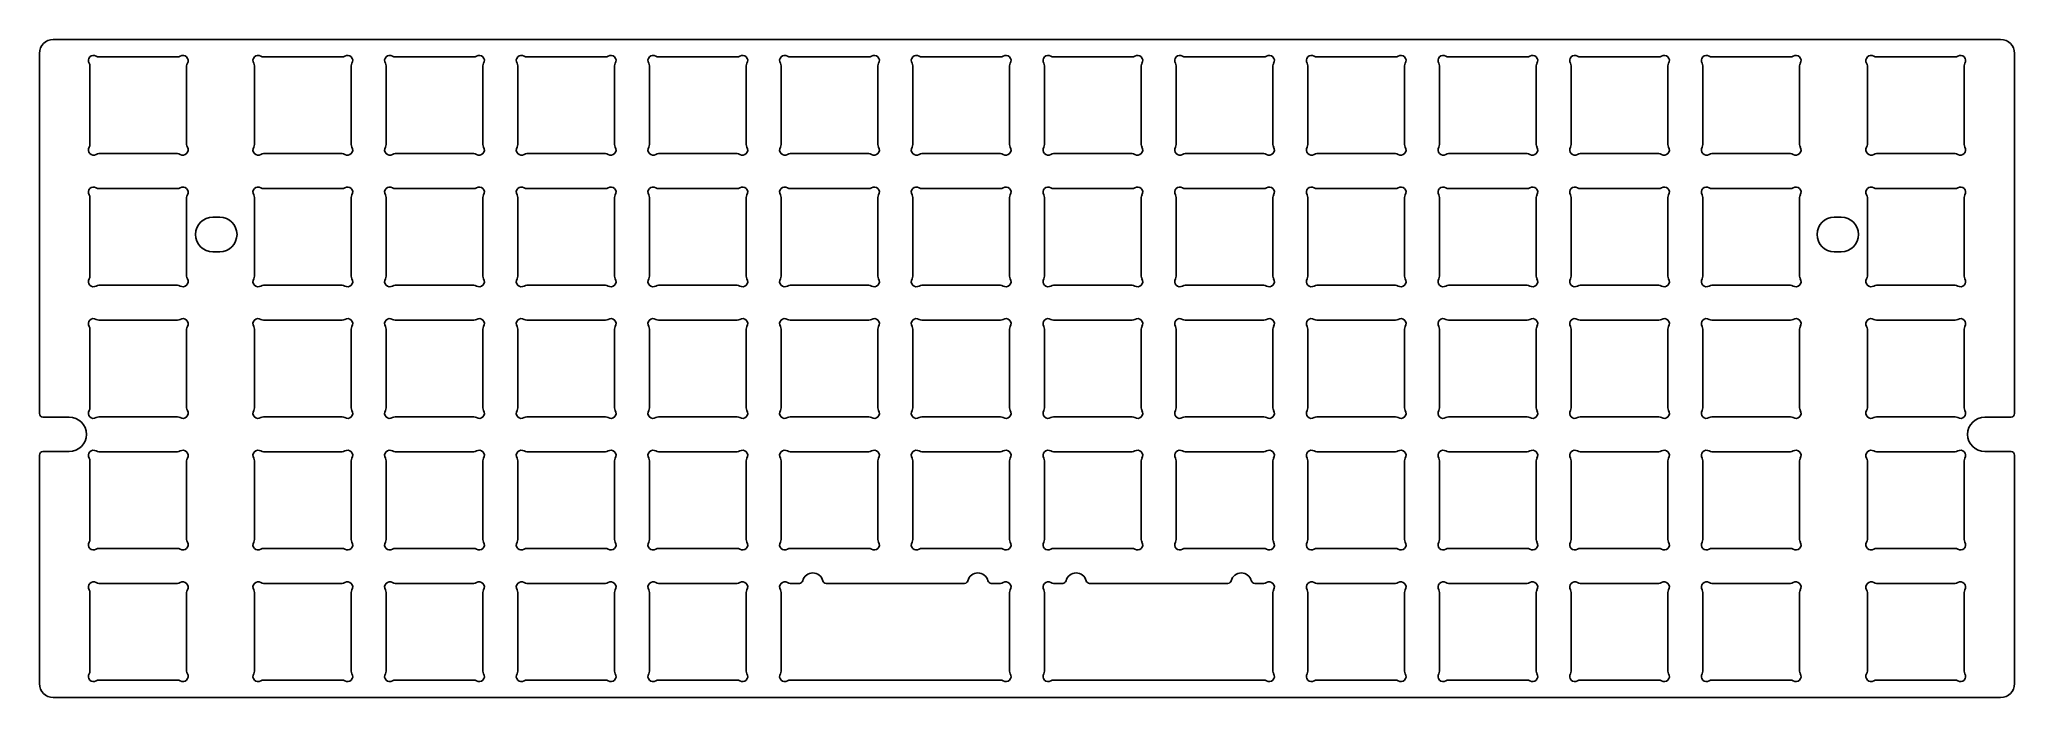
# Model space of a CAD drawing. Header units: millimetres. Extents: x -71 to 214, y -48 to 48.
import ezdxf

# ---------------------------------------------------------------- set-up
doc = ezdxf.new("R2010")
doc.units = ezdxf.units.MM

msp = doc.modelspace()

# ---------------------------------------------------------------- linework, layer by layer
at = {"color": 7, "linetype": 'Continuous', "lineweight": 25}
for p, q in [((212.31, 47.62), (-69.44, 47.62)), ((-71.44, 45.62), (-71.44, -6.53)), ((-64.15, 43.79), (-64.15, 32.41)), ((-51.46, 45.1), (-62.84, 45.1)), ((-50.15, 32.41), (-50.15, 43.79)), ((-40.34, 43.79), (-40.34, 32.41)), ((-27.65, 45.1), (-39.03, 45.1)), ((-26.34, 32.41), (-26.34, 43.79)), ((-21.29, 43.79), (-21.29, 32.41)), ((-8.6, 45.1), (-19.98, 45.1)), ((-7.29, 32.41), (-7.29, 43.79)), ((-2.24, 43.79), (-2.24, 32.41)), ((10.45, 45.1), (-0.93, 45.1)), ((11.76, 32.41), (11.76, 43.79)), ((16.81, 43.79), (16.81, 32.41)), ((29.5, 45.1), (18.12, 45.1)), ((30.81, 32.41), (30.81, 43.79)), ((35.86, 43.79), (35.86, 32.41)), ((48.55, 45.1), (37.17, 45.1)), ((49.86, 32.41), (49.86, 43.79)), ((54.91, 43.79), (54.91, 32.41)), ((67.6, 45.1), (56.22, 45.1)), ((68.91, 32.41), (68.91, 43.79)), ((73.97, 32.41), (73.97, 43.79)), ((75.28, 45.1), (86.65, 45.1)), ((87.97, 43.79), (87.97, 32.41)), ((93.02, 32.41), (93.02, 43.79)), ((94.33, 45.1), (105.7, 45.1)), ((107.02, 43.79), (107.02, 32.41)), ((112.06, 32.41), (112.06, 43.79)), ((113.38, 45.1), (124.75, 45.1)), ((126.06, 43.79), (126.06, 32.41)), ((131.12, 32.41), (131.12, 43.79)), ((132.43, 45.1), (143.8, 45.1)), ((145.12, 43.79), (145.12, 32.41)), ((150.16, 32.41), (150.16, 43.79)), ((151.48, 45.1), (162.85, 45.1)), ((164.16, 43.79), (164.16, 32.41)), ((169.22, 32.41), (169.22, 43.79)), ((170.53, 45.1), (181.9, 45.1)), ((183.22, 43.79), (183.22, 32.41)), ((193.03, 32.41), (193.03, 43.79)), ((194.34, 45.1), (205.71, 45.1)), ((207.03, 43.79), (207.03, 32.41)), ((214.31, 45.62), (214.31, -6.53)), ((-62.84, 31.1), (-51.46, 31.1)), ((-39.03, 31.1), (-27.65, 31.1)), ((-19.98, 31.1), (-8.6, 31.1)), ((-0.93, 31.1), (10.45, 31.1)), ((18.12, 31.1), (29.5, 31.1)), ((37.17, 31.1), (48.55, 31.1)), ((56.22, 31.1), (67.6, 31.1)), ((86.65, 31.1), (75.28, 31.1)), ((105.7, 31.1), (94.33, 31.1)), ((124.75, 31.1), (113.38, 31.1)), ((143.8, 31.1), (132.43, 31.1)), ((162.85, 31.1), (151.48, 31.1)), ((181.9, 31.1), (170.53, 31.1)), ((205.71, 31.1), (194.34, 31.1)), ((-51.46, 26.05), (-62.84, 26.05)), ((-27.65, 26.05), (-39.03, 26.05)), ((-8.6, 26.05), (-19.98, 26.05)), ((10.45, 26.05), (-0.93, 26.05)), ((29.5, 26.05), (18.12, 26.05)), ((48.55, 26.05), (37.17, 26.05)), ((67.6, 26.05), (56.22, 26.05)), ((75.28, 26.05), (86.65, 26.05)), ((94.33, 26.05), (105.7, 26.05)), ((113.38, 26.05), (124.75, 26.05)), ((132.43, 26.05), (143.8, 26.05)), ((151.48, 26.05), (162.85, 26.05)), ((170.53, 26.05), (181.9, 26.05)), ((194.34, 26.05), (205.71, 26.05)), ((-64.15, 24.74), (-64.15, 13.36)), ((-50.15, 13.36), (-50.15, 24.74)), ((-40.34, 24.74), (-40.34, 13.36)), ((-26.34, 13.36), (-26.34, 24.74)), ((-21.29, 24.74), (-21.29, 13.36)), ((-7.29, 13.36), (-7.29, 24.74)), ((-2.24, 24.74), (-2.24, 13.36)), ((11.76, 13.36), (11.76, 24.74)), ((16.81, 24.74), (16.81, 13.36)), ((30.81, 13.36), (30.81, 24.74)), ((35.86, 24.74), (35.86, 13.36)), ((49.86, 13.36), (49.86, 24.74)), ((54.91, 24.74), (54.91, 13.36)), ((68.91, 13.36), (68.91, 24.74)), ((73.97, 13.36), (73.97, 24.74)), ((87.97, 24.74), (87.97, 13.36)), ((93.02, 13.36), (93.02, 24.74)), ((107.02, 24.74), (107.02, 13.36)), ((112.06, 13.36), (112.06, 24.74)), ((126.06, 24.74), (126.06, 13.36)), ((131.12, 13.36), (131.12, 24.74)), ((145.12, 24.74), (145.12, 13.36)), ((150.16, 13.36), (150.16, 24.74)), ((164.16, 24.74), (164.16, 13.36)), ((169.22, 13.36), (169.22, 24.74)), ((183.22, 24.74), (183.22, 13.36)), ((193.03, 13.36), (193.03, 24.74)), ((207.03, 24.74), (207.03, 13.36)), ((-45.36, 21.9), (-46.36, 21.9)), ((188.24, 21.9), (189.24, 21.9)), ((-46.36, 16.9), (-45.36, 16.9)), ((189.24, 16.9), (188.24, 16.9)), ((-62.84, 12.05), (-51.46, 12.05)), ((-39.03, 12.05), (-27.65, 12.05)), ((-19.98, 12.05), (-8.6, 12.05)), ((-0.93, 12.05), (10.45, 12.05)), ((18.12, 12.05), (29.5, 12.05)), ((37.17, 12.05), (48.55, 12.05)), ((56.22, 12.05), (67.6, 12.05)), ((86.65, 12.05), (75.28, 12.05)), ((105.7, 12.05), (94.33, 12.05)), ((124.75, 12.05), (113.38, 12.05)), ((143.8, 12.05), (132.43, 12.05)), ((162.85, 12.05), (151.48, 12.05)), ((181.9, 12.05), (170.53, 12.05)), ((205.71, 12.05), (194.34, 12.05)), ((-51.46, 7), (-62.84, 7)), ((-27.65, 7), (-39.03, 7)), ((-8.6, 7), (-19.98, 7)), ((10.45, 7), (-0.93, 7)), ((29.5, 7), (18.12, 7)), ((48.55, 7), (37.17, 7)), ((67.6, 7), (56.22, 7)), ((75.28, 7), (86.65, 7)), ((94.33, 7), (105.7, 7)), ((113.38, 7), (124.75, 7)), ((132.43, 7), (143.8, 7)), ((151.48, 7), (162.85, 7)), ((170.53, 7), (181.9, 7)), ((194.34, 7), (205.71, 7)), ((-64.15, 5.69), (-64.15, -5.69)), ((-50.15, -5.69), (-50.15, 5.69)), ((-40.34, 5.69), (-40.34, -5.69)), ((-26.34, -5.69), (-26.34, 5.69)), ((-21.29, 5.69), (-21.29, -5.69)), ((-7.29, -5.69), (-7.29, 5.69)), ((-2.24, 5.69), (-2.24, -5.69)), ((11.76, -5.69), (11.76, 5.69)), ((16.81, 5.69), (16.81, -5.69)), ((30.81, -5.69), (30.81, 5.69)), ((35.86, 5.69), (35.86, -5.69)), ((49.86, -5.69), (49.86, 5.69)), ((54.91, 5.69), (54.91, -5.69)), ((68.91, -5.69), (68.91, 5.69)), ((73.97, -5.69), (73.97, 5.69)), ((87.97, 5.69), (87.97, -5.69)), ((93.02, -5.69), (93.02, 5.69)), ((107.02, 5.69), (107.02, -5.69)), ((112.06, -5.69), (112.06, 5.69)), ((126.06, 5.69), (126.06, -5.69)), ((131.12, -5.69), (131.12, 5.69)), ((145.12, 5.69), (145.12, -5.69)), ((150.16, -5.69), (150.16, 5.69)), ((164.16, 5.69), (164.16, -5.69)), ((169.22, -5.69), (169.22, 5.69)), ((183.22, 5.69), (183.22, -5.69)), ((193.03, -5.69), (193.03, 5.69)), ((207.03, 5.69), (207.03, -5.69)), ((-67.15, -7.03), (-70.94, -7.03)), ((-62.84, -7), (-51.46, -7)), ((-39.03, -7), (-27.65, -7)), ((-19.98, -7), (-8.6, -7)), ((-0.93, -7), (10.45, -7)), ((18.12, -7), (29.5, -7)), ((37.17, -7), (48.55, -7)), ((56.22, -7), (67.6, -7)), ((86.65, -7), (75.28, -7)), ((105.7, -7), (94.33, -7)), ((124.75, -7), (113.38, -7)), ((143.8, -7), (132.43, -7)), ((162.85, -7), (151.48, -7)), ((181.9, -7), (170.53, -7)), ((205.71, -7), (194.34, -7)), ((210.03, -7.03), (213.81, -7.03)), ((-71.44, -12.53), (-71.44, -45.62)), ((-70.94, -12.03), (-67.15, -12.03)), ((-64.15, -13.36), (-64.15, -24.74)), ((-51.46, -12.05), (-62.84, -12.05)), ((-50.15, -24.74), (-50.15, -13.36)), ((-40.34, -13.36), (-40.34, -24.74)), ((-27.65, -12.05), (-39.03, -12.05)), ((-26.34, -24.74), (-26.34, -13.36)), ((-21.29, -13.36), (-21.29, -24.74)), ((-8.6, -12.05), (-19.98, -12.05)), ((-7.29, -24.74), (-7.29, -13.36)), ((-2.24, -13.36), (-2.24, -24.74)), ((10.45, -12.05), (-0.93, -12.05)), ((11.76, -24.74), (11.76, -13.36)), ((16.81, -13.36), (16.81, -24.74)), ((29.5, -12.05), (18.12, -12.05)), ((30.81, -24.74), (30.81, -13.36)), ((35.86, -13.36), (35.86, -24.74)), ((48.55, -12.05), (37.17, -12.05)), ((49.86, -24.74), (49.86, -13.36)), ((54.91, -13.36), (54.91, -24.74)), ((67.6, -12.05), (56.22, -12.05)), ((68.91, -24.74), (68.91, -13.36)), ((73.97, -24.74), (73.97, -13.36)), ((75.28, -12.05), (86.65, -12.05)), ((87.97, -13.36), (87.97, -24.74)), ((93.02, -24.74), (93.02, -13.36)), ((94.33, -12.05), (105.7, -12.05)), ((107.02, -13.36), (107.02, -24.74)), ((112.06, -24.74), (112.06, -13.36)), ((113.38, -12.05), (124.75, -12.05)), ((126.06, -13.36), (126.06, -24.74)), ((131.12, -24.74), (131.12, -13.36)), ((132.43, -12.05), (143.8, -12.05)), ((145.12, -13.36), (145.12, -24.74)), ((150.16, -24.74), (150.16, -13.36)), ((151.48, -12.05), (162.85, -12.05)), ((164.16, -13.36), (164.16, -24.74)), ((169.22, -24.74), (169.22, -13.36)), ((170.53, -12.05), (181.9, -12.05)), ((183.22, -13.36), (183.22, -24.74)), ((193.03, -24.74), (193.03, -13.36)), ((194.34, -12.05), (205.71, -12.05)), ((207.03, -13.36), (207.03, -24.74)), ((213.81, -12.03), (210.03, -12.03)), ((214.31, -12.53), (214.31, -45.62)), ((-62.84, -26.05), (-51.46, -26.05)), ((-39.03, -26.05), (-27.65, -26.05)), ((-19.98, -26.05), (-8.6, -26.05)), ((-0.93, -26.05), (10.45, -26.05)), ((18.12, -26.05), (29.5, -26.05)), ((37.17, -26.05), (48.55, -26.05)), ((56.22, -26.05), (67.6, -26.05)), ((86.65, -26.05), (75.28, -26.05)), ((105.7, -26.05), (94.33, -26.05)), ((124.75, -26.05), (113.38, -26.05)), ((143.8, -26.05), (132.43, -26.05)), ((162.85, -26.05), (151.48, -26.05)), ((181.9, -26.05), (170.53, -26.05)), ((205.71, -26.05), (194.34, -26.05)), ((-51.46, -31.1), (-62.84, -31.1)), ((-27.65, -31.1), (-39.03, -31.1)), ((-8.6, -31.1), (-19.98, -31.1)), ((10.45, -31.1), (-0.93, -31.1)), ((29.5, -31.1), (18.12, -31.1)), ((38.5, -31.1), (37.17, -31.1)), ((62.4, -31.1), (42.37, -31.1)), ((67.6, -31.1), (66.27, -31.1)), ((75.28, -31.1), (76.6, -31.1)), ((80.48, -31.1), (100.5, -31.1)), ((104.38, -31.1), (105.7, -31.1)), ((113.38, -31.1), (124.75, -31.1)), ((132.43, -31.1), (143.8, -31.1)), ((151.48, -31.1), (162.85, -31.1)), ((170.53, -31.1), (181.9, -31.1)), ((194.34, -31.1), (205.71, -31.1)), ((-64.15, -32.41), (-64.15, -43.79)), ((-50.15, -43.79), (-50.15, -32.41)), ((-40.34, -32.41), (-40.34, -43.79)), ((-26.34, -43.79), (-26.34, -32.41)), ((-21.29, -32.41), (-21.29, -43.79)), ((-7.29, -43.79), (-7.29, -32.41)), ((-2.24, -32.41), (-2.24, -43.79)), ((11.76, -43.79), (11.76, -32.41)), ((16.81, -32.41), (16.81, -43.79)), ((30.81, -43.79), (30.81, -32.41)), ((35.86, -32.41), (35.86, -43.79)), ((68.91, -43.79), (68.91, -32.41)), ((73.97, -43.79), (73.97, -32.41)), ((107.02, -32.41), (107.02, -43.79)), ((112.06, -43.79), (112.06, -32.41)), ((126.06, -32.41), (126.06, -43.79)), ((131.12, -43.79), (131.12, -32.41)), ((145.12, -32.41), (145.12, -43.79)), ((150.16, -43.79), (150.16, -32.41)), ((164.16, -32.41), (164.16, -43.79)), ((169.22, -43.79), (169.22, -32.41)), ((183.22, -32.41), (183.22, -43.79)), ((193.03, -43.79), (193.03, -32.41)), ((207.03, -32.41), (207.03, -43.79)), ((-62.84, -45.1), (-51.46, -45.1)), ((-39.03, -45.1), (-27.65, -45.1)), ((-19.98, -45.1), (-8.6, -45.1)), ((-0.93, -45.1), (10.45, -45.1)), ((18.12, -45.1), (29.5, -45.1)), ((37.17, -45.1), (67.6, -45.1)), ((105.7, -45.1), (75.28, -45.1)), ((124.75, -45.1), (113.38, -45.1)), ((143.8, -45.1), (132.43, -45.1)), ((162.85, -45.1), (151.48, -45.1)), ((181.9, -45.1), (170.53, -45.1)), ((205.71, -45.1), (194.34, -45.1)), ((-69.44, -47.62), (212.31, -47.62))]:
    msp.add_line(p, q, dxfattribs=at)
for centre, radius, start, end in [((-69.44, 45.62), 2, 90, 180), ((212.31, 45.62), 2, 0, 90), ((-63.62, 44.57), 0.75, 58.6003, 211.3997), ((-64.9, 43.79), 0.75, 360, 31.3997), ((-62.84, 45.85), 0.75, 238.6003, 270), ((-51.46, 45.85), 0.75, 270, 301.3997), ((-50.68, 44.57), 0.75, 328.6003, 121.3997), ((-49.4, 43.79), 0.75, 148.6003, 180), ((-39.81, 44.57), 0.75, 58.6003, 211.3997), ((-41.09, 43.79), 0.75, 360, 31.3997), ((-39.03, 45.85), 0.75, 238.6003, 270), ((-27.65, 45.85), 0.75, 270, 301.3997), ((-26.87, 44.57), 0.75, 328.6003, 121.3997), ((-25.59, 43.79), 0.75, 148.6003, 180), ((-20.76, 44.57), 0.75, 58.6003, 211.3997), ((-22.04, 43.79), 0.75, 360, 31.3997), ((-19.98, 45.85), 0.75, 238.6003, 270), ((-8.6, 45.85), 0.75, 270, 301.3997), ((-7.82, 44.57), 0.75, 328.6003, 121.3997), ((-6.54, 43.79), 0.75, 148.6003, 180), ((-1.71, 44.57), 0.75, 58.6003, 211.3997), ((-2.99, 43.79), 0.75, 360, 31.3997), ((-0.93, 45.85), 0.75, 238.6003, 270), ((10.45, 45.85), 0.75, 270, 301.3997), ((11.23, 44.57), 0.75, 328.6003, 121.3997), ((12.51, 43.79), 0.75, 148.6003, 180), ((17.34, 44.57), 0.75, 58.6003, 211.3997), ((16.06, 43.79), 0.75, 360, 31.3997), ((18.12, 45.85), 0.75, 238.6003, 270), ((29.5, 45.85), 0.75, 270, 301.3997), ((30.28, 44.57), 0.75, 328.6003, 121.3997), ((31.56, 43.79), 0.75, 148.6003, 180), ((36.39, 44.57), 0.75, 58.6003, 211.3997), ((35.11, 43.79), 0.75, 360, 31.3997), ((37.17, 45.85), 0.75, 238.6003, 270), ((48.55, 45.85), 0.75, 270, 301.3997), ((49.33, 44.57), 0.75, 328.6003, 121.3997), ((50.61, 43.79), 0.75, 148.6003, 180), ((55.44, 44.57), 0.75, 58.6003, 211.3997), ((54.16, 43.79), 0.75, 360, 31.3997), ((56.22, 45.85), 0.75, 238.6003, 270), ((67.6, 45.85), 0.75, 270, 301.3997), ((68.38, 44.57), 0.75, 328.6003, 121.3997), ((69.66, 43.79), 0.75, 148.6003, 180), ((74.5, 44.57), 0.75, 58.6003, 211.3997), ((73.22, 43.79), 0.75, 0, 31.3997), ((75.28, 45.85), 0.75, 238.6003, 270), ((86.65, 45.85), 0.75, 270, 301.3997), ((87.43, 44.57), 0.75, 328.6003, 121.3997), ((88.72, 43.79), 0.75, 148.6003, 180), ((93.55, 44.57), 0.75, 58.6003, 211.3997), ((92.27, 43.79), 0.75, 360, 31.3997), ((94.33, 45.85), 0.75, 238.6003, 270), ((105.7, 45.85), 0.75, 270, 301.3997), ((106.48, 44.57), 0.75, 328.6003, 121.3997), ((107.77, 43.79), 0.75, 148.6003, 180), ((112.6, 44.57), 0.75, 58.6003, 211.3997), ((111.31, 43.79), 0.75, 0, 31.3997), ((113.38, 45.85), 0.75, 238.6003, 270), ((124.75, 45.85), 0.75, 270, 301.3997), ((125.53, 44.57), 0.75, 328.6003, 121.3997), ((126.81, 43.79), 0.75, 148.6003, 180), ((131.65, 44.57), 0.75, 58.6003, 211.3997), ((130.37, 43.79), 0.75, 0, 31.3997), ((132.43, 45.85), 0.75, 238.6003, 270), ((143.8, 45.85), 0.75, 270, 301.3997), ((144.58, 44.57), 0.75, 328.6003, 121.3997), ((145.87, 43.79), 0.75, 148.6003, 180), ((150.7, 44.57), 0.75, 58.6003, 211.3997), ((149.41, 43.79), 0.75, 0, 31.3997), ((151.48, 45.85), 0.75, 238.6003, 270), ((162.85, 45.85), 0.75, 270, 301.3997), ((163.63, 44.57), 0.75, 328.6003, 121.3997), ((164.91, 43.79), 0.75, 148.6003, 180), ((169.75, 44.57), 0.75, 58.6003, 211.3997), ((168.47, 43.79), 0.75, 0, 31.3997), ((170.53, 45.85), 0.75, 238.6003, 270), ((181.9, 45.85), 0.75, 270, 301.3997), ((182.68, 44.57), 0.75, 328.6003, 121.3997), ((183.97, 43.79), 0.75, 148.6003, 180), ((193.56, 44.57), 0.75, 58.6003, 211.3997), ((192.28, 43.79), 0.75, 0, 31.3997), ((194.34, 45.85), 0.75, 238.6003, 270), ((205.71, 45.85), 0.75, 270, 301.3997), ((206.49, 44.57), 0.75, 328.6003, 121.3997), ((207.78, 43.79), 0.75, 148.6003, 180), ((-63.62, 31.63), 0.75, 148.6003, 301.3997), ((-64.9, 32.41), 0.75, 328.6003, 360), ((-50.68, 31.63), 0.75, 238.6003, 31.3997), ((-49.4, 32.41), 0.75, 180, 211.3997), ((-39.81, 31.63), 0.75, 148.6003, 301.3997), ((-41.09, 32.41), 0.75, 328.6003, 0), ((-26.87, 31.63), 0.75, 238.6003, 31.3997), ((-25.59, 32.41), 0.75, 180, 211.3997), ((-20.76, 31.63), 0.75, 148.6003, 301.3997), ((-22.04, 32.41), 0.75, 328.6003, 0), ((-7.82, 31.63), 0.75, 238.6003, 31.3997), ((-6.54, 32.41), 0.75, 180, 211.3997), ((-1.71, 31.63), 0.75, 148.6003, 301.3997), ((-2.99, 32.41), 0.75, 328.6003, 360), ((11.23, 31.63), 0.75, 238.6003, 31.3997), ((12.51, 32.41), 0.75, 180, 211.3997), ((17.34, 31.63), 0.75, 148.6003, 301.3997), ((16.06, 32.41), 0.75, 328.6003, 0), ((30.28, 31.63), 0.75, 238.6003, 31.3997), ((31.56, 32.41), 0.75, 180, 211.3997), ((36.39, 31.63), 0.75, 148.6003, 301.3997), ((35.11, 32.41), 0.75, 328.6003, 0), ((49.33, 31.63), 0.75, 238.6003, 31.3997), ((50.61, 32.41), 0.75, 180, 211.3997), ((55.44, 31.63), 0.75, 148.6003, 301.3997), ((54.16, 32.41), 0.75, 328.6003, 0), ((68.38, 31.63), 0.75, 238.6003, 31.3997), ((69.66, 32.41), 0.75, 180, 211.3997), ((74.5, 31.63), 0.75, 148.6003, 301.3997), ((73.22, 32.41), 0.75, 328.6003, 0), ((87.43, 31.63), 0.75, 238.6003, 31.3997), ((88.72, 32.41), 0.75, 180, 211.3997), ((93.55, 31.63), 0.75, 148.6003, 301.3997), ((92.27, 32.41), 0.75, 328.6003, 0), ((106.48, 31.63), 0.75, 238.6003, 31.3997), ((107.77, 32.41), 0.75, 180, 211.3997), ((112.6, 31.63), 0.75, 148.6003, 301.3997), ((111.31, 32.41), 0.75, 328.6003, 0), ((125.53, 31.63), 0.75, 238.6003, 31.3997), ((126.81, 32.41), 0.75, 180, 211.3997), ((131.65, 31.63), 0.75, 148.6003, 301.3997), ((130.37, 32.41), 0.75, 328.6003, 0), ((144.58, 31.63), 0.75, 238.6003, 31.3997), ((145.87, 32.41), 0.75, 180, 211.3997), ((150.7, 31.63), 0.75, 148.6003, 301.3997), ((149.41, 32.41), 0.75, 328.6003, 0), ((163.63, 31.63), 0.75, 238.6003, 31.3997), ((164.91, 32.41), 0.75, 180, 211.3997), ((169.75, 31.63), 0.75, 148.6003, 301.3997), ((168.47, 32.41), 0.75, 328.6003, 0), ((182.68, 31.63), 0.75, 238.6003, 31.3997), ((183.97, 32.41), 0.75, 180, 211.3997), ((193.56, 31.63), 0.75, 148.6003, 301.3997), ((192.28, 32.41), 0.75, 328.6003, 360), ((206.49, 31.63), 0.75, 238.6003, 31.3997), ((207.78, 32.41), 0.75, 180, 211.3997), ((-62.84, 30.35), 0.75, 90, 121.3997), ((-51.46, 30.35), 0.75, 58.6003, 90), ((-39.03, 30.35), 0.75, 90, 121.3997), ((-27.65, 30.35), 0.75, 58.6003, 90), ((-19.98, 30.35), 0.75, 90, 121.3997), ((-8.6, 30.35), 0.75, 58.6003, 90), ((-0.93, 30.35), 0.75, 90, 121.3997), ((10.45, 30.35), 0.75, 58.6003, 90), ((18.12, 30.35), 0.75, 90, 121.3997), ((29.5, 30.35), 0.75, 58.6003, 90), ((37.17, 30.35), 0.75, 90, 121.3997), ((48.55, 30.35), 0.75, 58.6003, 90), ((56.22, 30.35), 0.75, 90, 121.3997), ((67.6, 30.35), 0.75, 58.6003, 90), ((75.28, 30.35), 0.75, 90, 121.3997), ((86.65, 30.35), 0.75, 58.6003, 90), ((94.33, 30.35), 0.75, 90, 121.3997), ((105.7, 30.35), 0.75, 58.6003, 90), ((113.38, 30.35), 0.75, 90, 121.3997), ((124.75, 30.35), 0.75, 58.6003, 90), ((132.43, 30.35), 0.75, 90, 121.3997), ((143.8, 30.35), 0.75, 58.6003, 90), ((151.48, 30.35), 0.75, 90, 121.3997), ((162.85, 30.35), 0.75, 58.6003, 90), ((170.53, 30.35), 0.75, 90, 121.3997), ((181.9, 30.35), 0.75, 58.6003, 90), ((194.34, 30.35), 0.75, 90, 121.3997), ((205.71, 30.35), 0.75, 58.6003, 90), ((-63.62, 25.52), 0.75, 58.6003, 211.3997), ((-62.84, 26.8), 0.75, 238.6003, 270), ((-51.46, 26.8), 0.75, 270, 301.3997), ((-50.68, 25.52), 0.75, 328.6003, 121.3997), ((-39.81, 25.52), 0.75, 58.6003, 211.3997), ((-39.03, 26.8), 0.75, 238.6003, 270), ((-27.65, 26.8), 0.75, 270, 301.3997), ((-26.87, 25.52), 0.75, 328.6003, 121.3997), ((-20.76, 25.52), 0.75, 58.6003, 211.3997), ((-19.98, 26.8), 0.75, 238.6003, 270), ((-8.6, 26.8), 0.75, 270, 301.3997), ((-7.82, 25.52), 0.75, 328.6003, 121.3997), ((-1.71, 25.52), 0.75, 58.6003, 211.3997), ((-0.93, 26.8), 0.75, 238.6003, 270), ((10.45, 26.8), 0.75, 270, 301.3997), ((11.23, 25.52), 0.75, 328.6003, 121.3997), ((17.34, 25.52), 0.75, 58.6003, 211.3997), ((18.12, 26.8), 0.75, 238.6003, 270), ((29.5, 26.8), 0.75, 270, 301.3997), ((30.28, 25.52), 0.75, 328.6003, 121.3997), ((36.39, 25.52), 0.75, 58.6003, 211.3997), ((37.17, 26.8), 0.75, 238.6003, 270), ((48.55, 26.8), 0.75, 270, 301.3997), ((49.33, 25.52), 0.75, 328.6003, 121.3997), ((55.44, 25.52), 0.75, 58.6003, 211.3997), ((56.22, 26.8), 0.75, 238.6003, 270), ((67.6, 26.8), 0.75, 270, 301.3997), ((68.38, 25.52), 0.75, 328.6003, 121.3997), ((74.5, 25.52), 0.75, 58.6003, 211.3997), ((75.28, 26.8), 0.75, 238.6003, 270), ((86.65, 26.8), 0.75, 270, 301.3997), ((87.43, 25.52), 0.75, 328.6003, 121.3997), ((93.55, 25.52), 0.75, 58.6003, 211.3997), ((94.33, 26.8), 0.75, 238.6003, 270), ((105.7, 26.8), 0.75, 270, 301.3997), ((106.48, 25.52), 0.75, 328.6003, 121.3997), ((112.6, 25.52), 0.75, 58.6003, 211.3997), ((113.38, 26.8), 0.75, 238.6003, 270), ((124.75, 26.8), 0.75, 270, 301.3997), ((125.53, 25.52), 0.75, 328.6003, 121.3997), ((131.65, 25.52), 0.75, 58.6003, 211.3997), ((132.43, 26.8), 0.75, 238.6003, 270), ((143.8, 26.8), 0.75, 270, 301.3997), ((144.58, 25.52), 0.75, 328.6003, 121.3997), ((150.7, 25.52), 0.75, 58.6003, 211.3997), ((151.48, 26.8), 0.75, 238.6003, 270), ((162.85, 26.8), 0.75, 270, 301.3997), ((163.63, 25.52), 0.75, 328.6003, 121.3997), ((169.75, 25.52), 0.75, 58.6003, 211.3997), ((170.53, 26.8), 0.75, 238.6003, 270), ((181.9, 26.8), 0.75, 270, 301.3997), ((182.68, 25.52), 0.75, 328.6003, 121.3997), ((193.56, 25.52), 0.75, 58.6003, 211.3997), ((194.34, 26.8), 0.75, 238.6003, 270), ((205.71, 26.8), 0.75, 270, 301.3997), ((206.49, 25.52), 0.75, 328.6003, 121.3997), ((-64.9, 24.74), 0.75, 360, 31.3997), ((-49.4, 24.74), 0.75, 148.6003, 180), ((-41.09, 24.74), 0.75, 360, 31.3997), ((-25.59, 24.74), 0.75, 148.6003, 180), ((-22.04, 24.74), 0.75, 360, 31.3997), ((-6.54, 24.74), 0.75, 148.6003, 180), ((-2.99, 24.74), 0.75, 360, 31.3997), ((12.51, 24.74), 0.75, 148.6003, 180), ((16.06, 24.74), 0.75, 360, 31.3997), ((31.56, 24.74), 0.75, 148.6003, 180), ((35.11, 24.74), 0.75, 360, 31.3997), ((50.61, 24.74), 0.75, 148.6003, 180), ((54.16, 24.74), 0.75, 360, 31.3997), ((69.66, 24.74), 0.75, 148.6003, 180), ((73.22, 24.74), 0.75, 0, 31.3997), ((88.72, 24.74), 0.75, 148.6003, 180), ((92.27, 24.74), 0.75, 0, 31.3997), ((107.77, 24.74), 0.75, 148.6003, 180), ((111.31, 24.74), 0.75, 0, 31.3997), ((126.81, 24.74), 0.75, 148.6003, 180), ((130.37, 24.74), 0.75, 360, 31.3997), ((145.87, 24.74), 0.75, 148.6003, 180), ((149.41, 24.74), 0.75, 360, 31.3997), ((164.91, 24.74), 0.75, 148.6003, 180), ((168.47, 24.74), 0.75, 360, 31.3997), ((183.97, 24.74), 0.75, 148.6003, 180), ((192.28, 24.74), 0.75, 0, 31.3997), ((207.78, 24.74), 0.75, 148.6003, 180), ((-46.36, 19.4), 2.5, 90, 270), ((-45.36, 19.4), 2.5, 270, 90), ((188.24, 19.4), 2.5, 90, 270), ((189.24, 19.4), 2.5, 270, 90), ((-63.62, 12.58), 0.75, 148.6003, 301.3997), ((-64.9, 13.36), 0.75, 328.6003, 0), ((-62.84, 11.3), 0.75, 90, 121.3997), ((-51.46, 11.3), 0.75, 58.6003, 90), ((-50.68, 12.58), 0.75, 238.6003, 31.3997), ((-49.4, 13.36), 0.75, 180, 211.3997), ((-39.81, 12.58), 0.75, 148.6003, 301.3997), ((-41.09, 13.36), 0.75, 328.6003, 360), ((-39.03, 11.3), 0.75, 90, 121.3997), ((-27.65, 11.3), 0.75, 58.6003, 90), ((-26.87, 12.58), 0.75, 238.6003, 31.3997), ((-25.59, 13.36), 0.75, 180, 211.3997), ((-20.76, 12.58), 0.75, 148.6003, 301.3997), ((-22.04, 13.36), 0.75, 328.6003, 0), ((-19.98, 11.3), 0.75, 90, 121.3997), ((-8.6, 11.3), 0.75, 58.6003, 90), ((-7.82, 12.58), 0.75, 238.6003, 31.3997), ((-6.54, 13.36), 0.75, 180, 211.3997), ((-1.71, 12.58), 0.75, 148.6003, 301.3997), ((-2.99, 13.36), 0.75, 328.6003, 0), ((-0.93, 11.3), 0.75, 90, 121.3997), ((10.45, 11.3), 0.75, 58.6003, 90), ((11.23, 12.58), 0.75, 238.6003, 31.3997), ((12.51, 13.36), 0.75, 180, 211.3997), ((17.34, 12.58), 0.75, 148.6003, 301.3997), ((16.06, 13.36), 0.75, 328.6003, 0), ((18.12, 11.3), 0.75, 90, 121.3997), ((29.5, 11.3), 0.75, 58.6003, 90), ((30.28, 12.58), 0.75, 238.6003, 31.3997), ((31.56, 13.36), 0.75, 180, 211.3997), ((36.39, 12.58), 0.75, 148.6003, 301.3997), ((35.11, 13.36), 0.75, 328.6003, 0), ((37.17, 11.3), 0.75, 90, 121.3997), ((48.55, 11.3), 0.75, 58.6003, 90), ((49.33, 12.58), 0.75, 238.6003, 31.3997), ((50.61, 13.36), 0.75, 180, 211.3997), ((55.44, 12.58), 0.75, 148.6003, 301.3997), ((54.16, 13.36), 0.75, 328.6003, 0), ((56.22, 11.3), 0.75, 90, 121.3997), ((67.6, 11.3), 0.75, 58.6003, 90), ((68.38, 12.58), 0.75, 238.6003, 31.3997), ((69.66, 13.36), 0.75, 180, 211.3997), ((74.5, 12.58), 0.75, 148.6003, 301.3997), ((73.22, 13.36), 0.75, 328.6003, 0), ((75.28, 11.3), 0.75, 90, 121.3997), ((86.65, 11.3), 0.75, 58.6003, 90), ((87.43, 12.58), 0.75, 238.6003, 31.3997), ((88.72, 13.36), 0.75, 180, 211.3997), ((93.55, 12.58), 0.75, 148.6003, 301.3997), ((92.27, 13.36), 0.75, 328.6003, 0), ((94.33, 11.3), 0.75, 90, 121.3997), ((105.7, 11.3), 0.75, 58.6003, 90), ((106.48, 12.58), 0.75, 238.6003, 31.3997), ((107.77, 13.36), 0.75, 180, 211.3997), ((112.6, 12.58), 0.75, 148.6003, 301.3997), ((111.31, 13.36), 0.75, 328.6003, 0), ((113.38, 11.3), 0.75, 90, 121.3997), ((124.75, 11.3), 0.75, 58.6003, 90), ((125.53, 12.58), 0.75, 238.6003, 31.3997), ((126.81, 13.36), 0.75, 180, 211.3997), ((131.65, 12.58), 0.75, 148.6003, 301.3997), ((130.37, 13.36), 0.75, 328.6003, 0), ((132.43, 11.3), 0.75, 90, 121.3997), ((143.8, 11.3), 0.75, 58.6003, 90), ((144.58, 12.58), 0.75, 238.6003, 31.3997), ((145.87, 13.36), 0.75, 180, 211.3997), ((150.7, 12.58), 0.75, 148.6003, 301.3997), ((149.41, 13.36), 0.75, 328.6003, 0), ((151.48, 11.3), 0.75, 90, 121.3997), ((162.85, 11.3), 0.75, 58.6003, 90), ((163.63, 12.58), 0.75, 238.6003, 31.3997), ((164.91, 13.36), 0.75, 180, 211.3997), ((169.75, 12.58), 0.75, 148.6003, 301.3997), ((168.47, 13.36), 0.75, 328.6003, 0), ((170.53, 11.3), 0.75, 90, 121.3997), ((181.9, 11.3), 0.75, 58.6003, 90), ((182.68, 12.58), 0.75, 238.6003, 31.3997), ((183.97, 13.36), 0.75, 180, 211.3997), ((193.56, 12.58), 0.75, 148.6003, 301.3997), ((192.28, 13.36), 0.75, 328.6003, 0), ((194.34, 11.3), 0.75, 90, 121.3997), ((205.71, 11.3), 0.75, 58.6003, 90), ((206.49, 12.58), 0.75, 238.6003, 31.3997), ((207.78, 13.36), 0.75, 180, 211.3997), ((-63.62, 6.47), 0.75, 58.6003, 211.3997), ((-64.9, 5.69), 0.75, 360, 31.3997), ((-62.84, 7.75), 0.75, 238.6003, 270), ((-51.46, 7.75), 0.75, 270, 301.3997), ((-50.68, 6.47), 0.75, 328.6003, 121.3997), ((-49.4, 5.69), 0.75, 148.6003, 180), ((-39.81, 6.47), 0.75, 58.6003, 211.3997), ((-41.09, 5.69), 0.75, 360, 31.3997), ((-39.03, 7.75), 0.75, 238.6003, 270), ((-27.65, 7.75), 0.75, 270, 301.3997), ((-26.87, 6.47), 0.75, 328.6003, 121.3997), ((-25.59, 5.69), 0.75, 148.6003, 180), ((-20.76, 6.47), 0.75, 58.6003, 211.3997), ((-22.04, 5.69), 0.75, 360, 31.3997), ((-19.98, 7.75), 0.75, 238.6003, 270), ((-8.6, 7.75), 0.75, 270, 301.3997), ((-7.82, 6.47), 0.75, 328.6003, 121.3997), ((-6.54, 5.69), 0.75, 148.6003, 180), ((-1.71, 6.47), 0.75, 58.6003, 211.3997), ((-2.99, 5.69), 0.75, 360, 31.3997), ((-0.93, 7.75), 0.75, 238.6003, 270), ((10.45, 7.75), 0.75, 270, 301.3997), ((11.23, 6.47), 0.75, 328.6003, 121.3997), ((12.51, 5.69), 0.75, 148.6003, 180), ((17.34, 6.47), 0.75, 58.6003, 211.3997), ((16.06, 5.69), 0.75, 360, 31.3997), ((18.12, 7.75), 0.75, 238.6003, 270), ((29.5, 7.75), 0.75, 270, 301.3997), ((30.28, 6.47), 0.75, 328.6003, 121.3997), ((31.56, 5.69), 0.75, 148.6003, 180), ((36.39, 6.47), 0.75, 58.6003, 211.3997), ((35.11, 5.69), 0.75, 360, 31.3997), ((37.17, 7.75), 0.75, 238.6003, 270), ((48.55, 7.75), 0.75, 270, 301.3997), ((49.33, 6.47), 0.75, 328.6003, 121.3997), ((50.61, 5.69), 0.75, 148.6003, 180), ((55.44, 6.47), 0.75, 58.6003, 211.3997), ((54.16, 5.69), 0.75, 360, 31.3997), ((56.22, 7.75), 0.75, 238.6003, 270), ((67.6, 7.75), 0.75, 270, 301.3997), ((68.38, 6.47), 0.75, 328.6003, 121.3997), ((69.66, 5.69), 0.75, 148.6003, 180), ((74.5, 6.47), 0.75, 58.6003, 211.3997), ((73.22, 5.69), 0.75, 0, 31.3997), ((75.28, 7.75), 0.75, 238.6003, 270), ((86.65, 7.75), 0.75, 270, 301.3997), ((87.43, 6.47), 0.75, 328.6003, 121.3997), ((88.72, 5.69), 0.75, 148.6003, 180), ((93.55, 6.47), 0.75, 58.6003, 211.3997), ((92.27, 5.69), 0.75, 0, 31.3997), ((94.33, 7.75), 0.75, 238.6003, 270), ((105.7, 7.75), 0.75, 270, 301.3997), ((106.48, 6.47), 0.75, 328.6003, 121.3997), ((107.77, 5.69), 0.75, 148.6003, 180), ((112.6, 6.47), 0.75, 58.6003, 211.3997), ((111.31, 5.69), 0.75, 0, 31.3997), ((113.38, 7.75), 0.75, 238.6003, 270), ((124.75, 7.75), 0.75, 270, 301.3997), ((125.53, 6.47), 0.75, 328.6003, 121.3997), ((126.81, 5.69), 0.75, 148.6003, 180), ((131.65, 6.47), 0.75, 58.6003, 211.3997), ((130.37, 5.69), 0.75, 360, 31.3997), ((132.43, 7.75), 0.75, 238.6003, 270), ((143.8, 7.75), 0.75, 270, 301.3997), ((144.58, 6.47), 0.75, 328.6003, 121.3997), ((145.87, 5.69), 0.75, 148.6003, 180), ((150.7, 6.47), 0.75, 58.6003, 211.3997), ((149.41, 5.69), 0.75, 360, 31.3997), ((151.48, 7.75), 0.75, 238.6003, 270), ((162.85, 7.75), 0.75, 270, 301.3997), ((163.63, 6.47), 0.75, 328.6003, 121.3997), ((164.91, 5.69), 0.75, 148.6003, 180), ((169.75, 6.47), 0.75, 58.6003, 211.3997), ((168.47, 5.69), 0.75, 360, 31.3997), ((170.53, 7.75), 0.75, 238.6003, 270), ((181.9, 7.75), 0.75, 270, 301.3997), ((182.68, 6.47), 0.75, 328.6003, 121.3997), ((183.97, 5.69), 0.75, 148.6003, 180), ((193.56, 6.47), 0.75, 58.6003, 211.3997), ((192.28, 5.69), 0.75, 360, 31.3997), ((194.34, 7.75), 0.75, 238.6003, 270), ((205.71, 7.75), 0.75, 270, 301.3997), ((206.49, 6.47), 0.75, 328.6003, 121.3997), ((207.78, 5.69), 0.75, 148.6003, 180), ((-64.9, -5.69), 0.75, 328.6003, 0), ((-49.4, -5.69), 0.75, 180, 211.3997), ((-41.09, -5.69), 0.75, 328.6003, 0), ((-25.59, -5.69), 0.75, 180, 211.3997), ((-22.04, -5.69), 0.75, 328.6003, 0), ((-6.54, -5.69), 0.75, 180, 211.3997), ((-2.99, -5.69), 0.75, 328.6003, 0), ((12.51, -5.69), 0.75, 180, 211.3997), ((16.06, -5.69), 0.75, 328.6003, 0), ((31.56, -5.69), 0.75, 180, 211.3997), ((35.11, -5.69), 0.75, 328.6003, 0), ((50.61, -5.69), 0.75, 180, 211.3997), ((54.16, -5.69), 0.75, 328.6003, 0), ((69.66, -5.69), 0.75, 180, 211.3997), ((73.22, -5.69), 0.75, 328.6003, 0), ((88.72, -5.69), 0.75, 180, 211.3997), ((92.27, -5.69), 0.75, 328.6003, 0), ((107.77, -5.69), 0.75, 180, 211.3997), ((111.31, -5.69), 0.75, 328.6003, 0), ((126.81, -5.69), 0.75, 180, 211.3997), ((130.37, -5.69), 0.75, 328.6003, 0), ((145.87, -5.69), 0.75, 180, 211.3997), ((149.41, -5.69), 0.75, 328.6003, 0), ((164.91, -5.69), 0.75, 180, 211.3997), ((168.47, -5.69), 0.75, 328.6003, 0), ((183.97, -5.69), 0.75, 180, 211.3997), ((192.28, -5.69), 0.75, 328.6003, 0), ((207.78, -5.69), 0.75, 180, 211.3997), ((-70.94, -6.53), 0.5, 180, 270), ((-67.15, -9.53), 2.5, 270, 90), ((-63.62, -6.47), 0.75, 148.6003, 301.3997), ((-62.84, -7.75), 0.75, 90, 121.3997), ((-51.46, -7.75), 0.75, 58.6003, 90), ((-50.68, -6.47), 0.75, 238.6003, 31.3997), ((-39.81, -6.47), 0.75, 148.6003, 301.3997), ((-39.03, -7.75), 0.75, 90, 121.3997), ((-27.65, -7.75), 0.75, 58.6003, 90), ((-26.87, -6.47), 0.75, 238.6003, 31.3997), ((-20.76, -6.47), 0.75, 148.6003, 301.3997), ((-19.98, -7.75), 0.75, 90, 121.3997), ((-8.6, -7.75), 0.75, 58.6003, 90), ((-7.82, -6.47), 0.75, 238.6003, 31.3997), ((-1.71, -6.47), 0.75, 148.6003, 301.3997), ((-0.93, -7.75), 0.75, 90, 121.3997), ((10.45, -7.75), 0.75, 58.6003, 90), ((11.23, -6.47), 0.75, 238.6003, 31.3997), ((17.34, -6.47), 0.75, 148.6003, 301.3997), ((18.12, -7.75), 0.75, 90, 121.3997), ((29.5, -7.75), 0.75, 58.6003, 90), ((30.28, -6.47), 0.75, 238.6003, 31.3997), ((36.39, -6.47), 0.75, 148.6003, 301.3997), ((37.17, -7.75), 0.75, 90, 121.3997), ((48.55, -7.75), 0.75, 58.6003, 90), ((49.33, -6.47), 0.75, 238.6003, 31.3997), ((55.44, -6.47), 0.75, 148.6003, 301.3997), ((56.22, -7.75), 0.75, 90, 121.3997), ((67.6, -7.75), 0.75, 58.6003, 90), ((68.38, -6.47), 0.75, 238.6003, 31.3997), ((74.5, -6.47), 0.75, 148.6003, 301.3997), ((75.28, -7.75), 0.75, 90, 121.3997), ((86.65, -7.75), 0.75, 58.6003, 90), ((87.43, -6.47), 0.75, 238.6003, 31.3997), ((93.55, -6.47), 0.75, 148.6003, 301.3997), ((94.33, -7.75), 0.75, 90, 121.3997), ((105.7, -7.75), 0.75, 58.6003, 90), ((106.48, -6.47), 0.75, 238.6003, 31.3997), ((112.6, -6.47), 0.75, 148.6003, 301.3997), ((113.38, -7.75), 0.75, 90, 121.3997), ((124.75, -7.75), 0.75, 58.6003, 90), ((125.53, -6.47), 0.75, 238.6003, 31.3997), ((131.65, -6.47), 0.75, 148.6003, 301.3997), ((132.43, -7.75), 0.75, 90, 121.3997), ((143.8, -7.75), 0.75, 58.6003, 90), ((144.58, -6.47), 0.75, 238.6003, 31.3997), ((150.7, -6.47), 0.75, 148.6003, 301.3997), ((151.48, -7.75), 0.75, 90, 121.3997), ((162.85, -7.75), 0.75, 58.6003, 90), ((163.63, -6.47), 0.75, 238.6003, 31.3997), ((169.75, -6.47), 0.75, 148.6003, 301.3997), ((170.53, -7.75), 0.75, 90, 121.3997), ((181.9, -7.75), 0.75, 58.6003, 90), ((182.68, -6.47), 0.75, 238.6003, 31.3997), ((193.56, -6.47), 0.75, 148.6003, 301.3997), ((194.34, -7.75), 0.75, 90, 121.3997), ((205.71, -7.75), 0.75, 58.6003, 90), ((206.49, -6.47), 0.75, 238.6003, 31.3997), ((210.03, -9.53), 2.5, 90, 270), ((213.81, -6.53), 0.5, 270, 360), ((-70.94, -12.53), 0.5, 90, 180), ((-63.62, -12.58), 0.75, 58.6003, 211.3997), ((-64.9, -13.36), 0.75, 360, 31.3997), ((-62.84, -11.3), 0.75, 238.6003, 270), ((-51.46, -11.3), 0.75, 270, 301.3997), ((-50.68, -12.58), 0.75, 328.6003, 121.3997), ((-49.4, -13.36), 0.75, 148.6003, 180), ((-39.81, -12.58), 0.75, 58.6003, 211.3997), ((-41.09, -13.36), 0.75, 360, 31.3997), ((-39.03, -11.3), 0.75, 238.6003, 270), ((-27.65, -11.3), 0.75, 270, 301.3997), ((-26.87, -12.58), 0.75, 328.6003, 121.3997), ((-25.59, -13.36), 0.75, 148.6003, 180), ((-20.76, -12.58), 0.75, 58.6003, 211.3997), ((-22.04, -13.36), 0.75, 360, 31.3997), ((-19.98, -11.3), 0.75, 238.6003, 270), ((-8.6, -11.3), 0.75, 270, 301.3997), ((-7.82, -12.58), 0.75, 328.6003, 121.3997), ((-6.54, -13.36), 0.75, 148.6003, 180), ((-1.71, -12.58), 0.75, 58.6003, 211.3997), ((-2.99, -13.36), 0.75, 0, 31.3997), ((-0.93, -11.3), 0.75, 238.6003, 270), ((10.45, -11.3), 0.75, 270, 301.3997), ((11.23, -12.58), 0.75, 328.6003, 121.3997), ((12.51, -13.36), 0.75, 148.6003, 180), ((17.34, -12.58), 0.75, 58.6003, 211.3997), ((16.06, -13.36), 0.75, 360, 31.3997), ((18.12, -11.3), 0.75, 238.6003, 270), ((29.5, -11.3), 0.75, 270, 301.3997), ((30.28, -12.58), 0.75, 328.6003, 121.3997), ((31.56, -13.36), 0.75, 148.6003, 180), ((36.39, -12.58), 0.75, 58.6003, 211.3997), ((35.11, -13.36), 0.75, 360, 31.3997), ((37.17, -11.3), 0.75, 238.6003, 270), ((48.55, -11.3), 0.75, 270, 301.3997), ((49.33, -12.58), 0.75, 328.6003, 121.3997), ((50.61, -13.36), 0.75, 148.6003, 180), ((55.44, -12.58), 0.75, 58.6003, 211.3997), ((54.16, -13.36), 0.75, 360, 31.3997), ((56.22, -11.3), 0.75, 238.6003, 270), ((67.6, -11.3), 0.75, 270, 301.3997), ((68.38, -12.58), 0.75, 328.6003, 121.3997), ((69.66, -13.36), 0.75, 148.6003, 180), ((74.5, -12.58), 0.75, 58.6003, 211.3997), ((73.22, -13.36), 0.75, 360, 31.3997), ((75.28, -11.3), 0.75, 238.6003, 270), ((86.65, -11.3), 0.75, 270, 301.3997), ((87.43, -12.58), 0.75, 328.6003, 121.3997), ((88.72, -13.36), 0.75, 148.6003, 180), ((93.55, -12.58), 0.75, 58.6003, 211.3997), ((92.27, -13.36), 0.75, 0, 31.3997), ((94.33, -11.3), 0.75, 238.6003, 270), ((105.7, -11.3), 0.75, 270, 301.3997), ((106.48, -12.58), 0.75, 328.6003, 121.3997), ((107.77, -13.36), 0.75, 148.6003, 180), ((112.6, -12.58), 0.75, 58.6003, 211.3997), ((111.31, -13.36), 0.75, 0, 31.3997), ((113.38, -11.3), 0.75, 238.6003, 270), ((124.75, -11.3), 0.75, 270, 301.3997), ((125.53, -12.58), 0.75, 328.6003, 121.3997), ((126.81, -13.36), 0.75, 148.6003, 180), ((131.65, -12.58), 0.75, 58.6003, 211.3997), ((130.37, -13.36), 0.75, 0, 31.3997), ((132.43, -11.3), 0.75, 238.6003, 270), ((143.8, -11.3), 0.75, 270, 301.3997), ((144.58, -12.58), 0.75, 328.6003, 121.3997), ((145.87, -13.36), 0.75, 148.6003, 180), ((150.7, -12.58), 0.75, 58.6003, 211.3997), ((149.41, -13.36), 0.75, 0, 31.3997), ((151.48, -11.3), 0.75, 238.6003, 270), ((162.85, -11.3), 0.75, 270, 301.3997), ((163.63, -12.58), 0.75, 328.6003, 121.3997), ((164.91, -13.36), 0.75, 148.6003, 180), ((169.75, -12.58), 0.75, 58.6003, 211.3997), ((168.47, -13.36), 0.75, 0, 31.3997), ((170.53, -11.3), 0.75, 238.6003, 270), ((181.9, -11.3), 0.75, 270, 301.3997), ((182.68, -12.58), 0.75, 328.6003, 121.3997), ((183.97, -13.36), 0.75, 148.6003, 180), ((193.56, -12.58), 0.75, 58.6003, 211.3997), ((192.28, -13.36), 0.75, 360, 31.3997), ((194.34, -11.3), 0.75, 238.6003, 270), ((205.71, -11.3), 0.75, 270, 301.3997), ((206.49, -12.58), 0.75, 328.6003, 121.3997), ((207.78, -13.36), 0.75, 148.6003, 180), ((213.81, -12.53), 0.5, 0, 90), ((-63.62, -25.52), 0.75, 148.6003, 301.3997), ((-64.9, -24.74), 0.75, 328.6003, 0), ((-50.68, -25.52), 0.75, 238.6003, 31.3997), ((-49.4, -24.74), 0.75, 180, 211.3997), ((-39.81, -25.52), 0.75, 148.6003, 301.3997), ((-41.09, -24.74), 0.75, 328.6003, 0), ((-26.87, -25.52), 0.75, 238.6003, 31.3997), ((-25.59, -24.74), 0.75, 180, 211.3997), ((-20.76, -25.52), 0.75, 148.6003, 301.3997), ((-22.04, -24.74), 0.75, 328.6003, 0), ((-7.82, -25.52), 0.75, 238.6003, 31.3997), ((-6.54, -24.74), 0.75, 180, 211.3997), ((-1.71, -25.52), 0.75, 148.6003, 301.3997), ((-2.99, -24.74), 0.75, 328.6003, 0), ((11.23, -25.52), 0.75, 238.6003, 31.3997), ((12.51, -24.74), 0.75, 180, 211.3997), ((17.34, -25.52), 0.75, 148.6003, 301.3997), ((16.06, -24.74), 0.75, 328.6003, 0), ((30.28, -25.52), 0.75, 238.6003, 31.3997), ((31.56, -24.74), 0.75, 180, 211.3997), ((36.39, -25.52), 0.75, 148.6003, 301.3997), ((35.11, -24.74), 0.75, 328.6003, 0), ((49.33, -25.52), 0.75, 238.6003, 31.3997), ((50.61, -24.74), 0.75, 180, 211.3997), ((55.44, -25.52), 0.75, 148.6003, 301.3997), ((54.16, -24.74), 0.75, 328.6003, 0), ((68.38, -25.52), 0.75, 238.6003, 31.3997), ((69.66, -24.74), 0.75, 180, 211.3997), ((74.5, -25.52), 0.75, 148.6003, 301.3997), ((73.22, -24.74), 0.75, 328.6003, 0), ((87.43, -25.52), 0.75, 238.6003, 31.3997), ((88.72, -24.74), 0.75, 180, 211.3997), ((93.55, -25.52), 0.75, 148.6003, 301.3997), ((92.27, -24.74), 0.75, 328.6003, 0), ((106.48, -25.52), 0.75, 238.6003, 31.3997), ((107.77, -24.74), 0.75, 180, 211.3997), ((112.6, -25.52), 0.75, 148.6003, 301.3997), ((111.31, -24.74), 0.75, 328.6003, 0), ((125.53, -25.52), 0.75, 238.6003, 31.3997), ((126.81, -24.74), 0.75, 180, 211.3997), ((131.65, -25.52), 0.75, 148.6003, 301.3997), ((130.37, -24.74), 0.75, 328.6003, 360), ((144.58, -25.52), 0.75, 238.6003, 31.3997), ((145.87, -24.74), 0.75, 180, 211.3997), ((150.7, -25.52), 0.75, 148.6003, 301.3997), ((149.41, -24.74), 0.75, 328.6003, 360), ((163.63, -25.52), 0.75, 238.6003, 31.3997), ((164.91, -24.74), 0.75, 180, 211.3997), ((169.75, -25.52), 0.75, 148.6003, 301.3997), ((168.47, -24.74), 0.75, 328.6003, 0), ((182.68, -25.52), 0.75, 238.6003, 31.3997), ((183.97, -24.74), 0.75, 180, 211.3997), ((193.56, -25.52), 0.75, 148.6003, 301.3997), ((192.28, -24.74), 0.75, 328.6003, 0), ((206.49, -25.52), 0.75, 238.6003, 31.3997), ((207.78, -24.74), 0.75, 180, 211.3997), ((-62.84, -26.8), 0.75, 90, 121.3997), ((-51.46, -26.8), 0.75, 58.6003, 90), ((-39.03, -26.8), 0.75, 90, 121.3997), ((-27.65, -26.8), 0.75, 58.6003, 90), ((-19.98, -26.8), 0.75, 90, 121.3997), ((-8.6, -26.8), 0.75, 58.6003, 90), ((-0.93, -26.8), 0.75, 90, 121.3997), ((10.45, -26.8), 0.75, 58.6003, 90), ((18.12, -26.8), 0.75, 90, 121.3997), ((29.5, -26.8), 0.75, 58.6003, 90), ((37.17, -26.8), 0.75, 90, 121.3997), ((48.55, -26.8), 0.75, 58.6003, 90), ((56.22, -26.8), 0.75, 90, 121.3997), ((67.6, -26.8), 0.75, 58.6003, 90), ((75.28, -26.8), 0.75, 90, 121.3997), ((86.65, -26.8), 0.75, 58.6003, 90), ((94.33, -26.8), 0.75, 90, 121.3997), ((105.7, -26.8), 0.75, 58.6003, 90), ((113.38, -26.8), 0.75, 90, 121.3997), ((124.75, -26.8), 0.75, 58.6003, 90), ((132.43, -26.8), 0.75, 90, 121.3997), ((143.8, -26.8), 0.75, 58.6003, 90), ((151.48, -26.8), 0.75, 90, 121.3997), ((162.85, -26.8), 0.75, 58.6003, 90), ((170.53, -26.8), 0.75, 90, 121.3997), ((181.9, -26.8), 0.75, 58.6003, 90), ((194.34, -26.8), 0.75, 90, 121.3997), ((205.71, -26.8), 0.75, 58.6003, 90), ((-63.62, -31.63), 0.75, 58.6003, 211.3997), ((-62.84, -30.35), 0.75, 238.6003, 270), ((-51.46, -30.35), 0.75, 270, 301.3997), ((-50.68, -31.63), 0.75, 328.6003, 121.3997), ((-39.81, -31.63), 0.75, 58.6003, 211.3997), ((-39.03, -30.35), 0.75, 238.6003, 270), ((-27.65, -30.35), 0.75, 270, 301.3997), ((-26.87, -31.63), 0.75, 328.6003, 121.3997), ((-20.76, -31.63), 0.75, 58.6003, 211.3997), ((-19.98, -30.35), 0.75, 238.6003, 270), ((-8.6, -30.35), 0.75, 270, 301.3997), ((-7.82, -31.63), 0.75, 328.6003, 121.3997), ((-1.71, -31.63), 0.75, 58.6003, 211.3997), ((-0.93, -30.35), 0.75, 238.6003, 270), ((10.45, -30.35), 0.75, 270, 301.3997), ((11.23, -31.63), 0.75, 328.6003, 121.3997), ((17.34, -31.63), 0.75, 58.6003, 211.3997), ((18.12, -30.35), 0.75, 238.6003, 270), ((29.5, -30.35), 0.75, 270, 301.3997), ((30.28, -31.63), 0.75, 328.6003, 121.3997), ((36.39, -31.63), 0.75, 58.6003, 211.3997), ((37.17, -30.35), 0.75, 238.6003, 270), ((38.5, -30.6), 0.5, 270, 345.5225), ((40.44, -31.1), 1.5, 14.4775, 165.5225), ((42.37, -30.6), 0.5, 194.4775, 270), ((62.4, -30.6), 0.5, 270, 345.5225), ((64.33, -31.1), 1.5, 14.4775, 165.5225), ((66.27, -30.6), 0.5, 194.4775, 270), ((67.6, -30.35), 0.75, 270, 301.3997), ((68.38, -31.63), 0.75, 328.6003, 121.3997), ((74.5, -31.63), 0.75, 58.6003, 211.3997), ((75.28, -30.35), 0.75, 238.6003, 270), ((76.6, -30.6), 0.5, 270, 345.5225), ((78.54, -31.1), 1.5, 14.4775, 165.5225), ((80.48, -30.6), 0.5, 194.4775, 270), ((100.5, -30.6), 0.5, 270, 345.5225), ((102.44, -31.1), 1.5, 14.4775, 165.5225), ((104.38, -30.6), 0.5, 194.4775, 270), ((105.7, -30.35), 0.75, 270, 301.3997), ((106.48, -31.63), 0.75, 328.6003, 121.3997), ((112.6, -31.63), 0.75, 58.6003, 211.3997), ((113.38, -30.35), 0.75, 238.6003, 270), ((124.75, -30.35), 0.75, 270, 301.3997), ((125.53, -31.63), 0.75, 328.6003, 121.3997), ((131.65, -31.63), 0.75, 58.6003, 211.3997), ((132.43, -30.35), 0.75, 238.6003, 270), ((143.8, -30.35), 0.75, 270, 301.3997), ((144.58, -31.63), 0.75, 328.6003, 121.3997), ((150.7, -31.63), 0.75, 58.6003, 211.3997), ((151.48, -30.35), 0.75, 238.6003, 270), ((162.85, -30.35), 0.75, 270, 301.3997), ((163.63, -31.63), 0.75, 328.6003, 121.3997), ((169.75, -31.63), 0.75, 58.6003, 211.3997), ((170.53, -30.35), 0.75, 238.6003, 270), ((181.9, -30.35), 0.75, 270, 301.3997), ((182.68, -31.63), 0.75, 328.6003, 121.3997), ((193.56, -31.63), 0.75, 58.6003, 211.3997), ((194.34, -30.35), 0.75, 238.6003, 270), ((205.71, -30.35), 0.75, 270, 301.3997), ((206.49, -31.63), 0.75, 328.6003, 121.3997), ((-64.9, -32.41), 0.75, 0, 31.3997), ((-49.4, -32.41), 0.75, 148.6003, 180), ((-41.09, -32.41), 0.75, 0, 31.3997), ((-25.59, -32.41), 0.75, 148.6003, 180), ((-22.04, -32.41), 0.75, 360, 31.3997), ((-6.54, -32.41), 0.75, 148.6003, 180), ((-2.99, -32.41), 0.75, 0, 31.3997), ((12.51, -32.41), 0.75, 148.6003, 180), ((16.06, -32.41), 0.75, 360, 31.3997), ((31.56, -32.41), 0.75, 148.6003, 180), ((35.11, -32.41), 0.75, 360, 31.3997), ((69.66, -32.41), 0.75, 148.6003, 180), ((73.22, -32.41), 0.75, 0, 31.3997), ((107.77, -32.41), 0.75, 148.6003, 180), ((111.31, -32.41), 0.75, 0, 31.3997), ((126.81, -32.41), 0.75, 148.6003, 180), ((130.37, -32.41), 0.75, 0, 31.3997), ((145.87, -32.41), 0.75, 148.6003, 180), ((149.41, -32.41), 0.75, 0, 31.3997), ((164.91, -32.41), 0.75, 148.6003, 180), ((168.47, -32.41), 0.75, 0, 31.3997), ((183.97, -32.41), 0.75, 148.6003, 180), ((192.28, -32.41), 0.75, 0, 31.3997), ((207.78, -32.41), 0.75, 148.6003, 180), ((-69.44, -45.62), 2, 180, 270), ((-63.62, -44.57), 0.75, 148.6003, 301.3997), ((-64.9, -43.79), 0.75, 328.6003, 360), ((-62.84, -45.85), 0.75, 90, 121.3997), ((-51.46, -45.85), 0.75, 58.6003, 90), ((-50.68, -44.57), 0.75, 238.6003, 31.3997), ((-49.4, -43.79), 0.75, 180, 211.3997), ((-39.81, -44.57), 0.75, 148.6003, 301.3997), ((-41.09, -43.79), 0.75, 328.6003, 0), ((-39.03, -45.85), 0.75, 90, 121.3997), ((-27.65, -45.85), 0.75, 58.6003, 90), ((-26.87, -44.57), 0.75, 238.6003, 31.3997), ((-25.59, -43.79), 0.75, 180, 211.3997), ((-20.76, -44.57), 0.75, 148.6003, 301.3997), ((-22.04, -43.79), 0.75, 328.6003, 0), ((-19.98, -45.85), 0.75, 90, 121.3997), ((-8.6, -45.85), 0.75, 58.6003, 90), ((-7.82, -44.57), 0.75, 238.6003, 31.3997), ((-6.54, -43.79), 0.75, 180, 211.3997), ((-1.71, -44.57), 0.75, 148.6003, 301.3997), ((-2.99, -43.79), 0.75, 328.6003, 0), ((-0.93, -45.85), 0.75, 90, 121.3997), ((10.45, -45.85), 0.75, 58.6003, 90), ((11.23, -44.57), 0.75, 238.6003, 31.3997), ((12.51, -43.79), 0.75, 180, 211.3997), ((17.34, -44.57), 0.75, 148.6003, 301.3997), ((16.06, -43.79), 0.75, 328.6003, 0), ((18.12, -45.85), 0.75, 90, 121.3997), ((29.5, -45.85), 0.75, 58.6003, 90), ((30.28, -44.57), 0.75, 238.6003, 31.3997), ((31.56, -43.79), 0.75, 180, 211.3997), ((36.39, -44.57), 0.75, 148.6003, 301.3997), ((35.11, -43.79), 0.75, 328.6003, 0), ((37.17, -45.85), 0.75, 90, 121.3997), ((67.6, -45.85), 0.75, 58.6003, 90), ((68.38, -44.57), 0.75, 238.6003, 31.3997), ((69.66, -43.79), 0.75, 180, 211.3997), ((74.5, -44.57), 0.75, 148.6003, 301.3997), ((73.22, -43.79), 0.75, 328.6003, 0), ((75.28, -45.85), 0.75, 90, 121.3997), ((105.7, -45.85), 0.75, 58.6003, 90), ((106.48, -44.57), 0.75, 238.6003, 31.3997), ((107.77, -43.79), 0.75, 180, 211.3997), ((112.6, -44.57), 0.75, 148.6003, 301.3997), ((111.31, -43.79), 0.75, 328.6003, 0), ((113.38, -45.85), 0.75, 90, 121.3997), ((124.75, -45.85), 0.75, 58.6003, 90), ((125.53, -44.57), 0.75, 238.6003, 31.3997), ((126.81, -43.79), 0.75, 180, 211.3997), ((131.65, -44.57), 0.75, 148.6003, 301.3997), ((130.37, -43.79), 0.75, 328.6003, 360), ((132.43, -45.85), 0.75, 90, 121.3997), ((143.8, -45.85), 0.75, 58.6003, 90), ((144.58, -44.57), 0.75, 238.6003, 31.3997), ((145.87, -43.79), 0.75, 180, 211.3997), ((150.7, -44.57), 0.75, 148.6003, 301.3997), ((149.41, -43.79), 0.75, 328.6003, 360), ((151.48, -45.85), 0.75, 90, 121.3997), ((162.85, -45.85), 0.75, 58.6003, 90), ((163.63, -44.57), 0.75, 238.6003, 31.3997), ((164.91, -43.79), 0.75, 180, 211.3997), ((169.75, -44.57), 0.75, 148.6003, 301.3997), ((168.47, -43.79), 0.75, 328.6003, 360), ((170.53, -45.85), 0.75, 90, 121.3997), ((181.9, -45.85), 0.75, 58.6003, 90), ((182.68, -44.57), 0.75, 238.6003, 31.3997), ((183.97, -43.79), 0.75, 180, 211.3997), ((193.56, -44.57), 0.75, 148.6003, 301.3997), ((192.28, -43.79), 0.75, 328.6003, 360), ((194.34, -45.85), 0.75, 90, 121.3997), ((205.71, -45.85), 0.75, 58.6003, 90), ((206.49, -44.57), 0.75, 238.6003, 31.3997), ((207.78, -43.79), 0.75, 180, 211.3997), ((212.31, -45.62), 2, 270, 0)]:
    msp.add_arc(centre, radius, start, end, dxfattribs=at)

doc.saveas('drawing.dxf')
